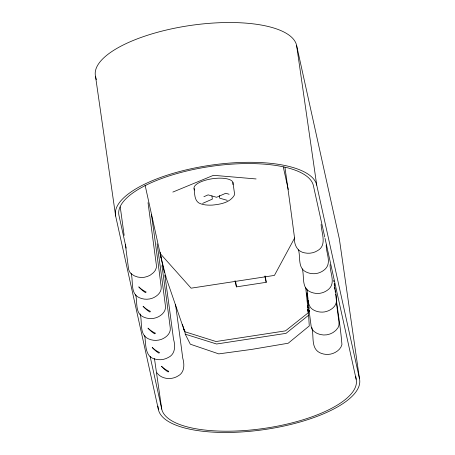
<?xml version="1.0" encoding="UTF-8"?>
<svg xmlns="http://www.w3.org/2000/svg" width="455" height="455" viewBox="0 0 455 455"><rect width="100%" height="100%" fill="white"/><g stroke="black" fill="none" stroke-linecap="round" stroke-linejoin="round"><path stroke-width="0.68" d="M232.943 182.603L232.943 182.574A19.673 6.922 -8.2 0 0 212.007 178.787A19.673 6.922 -8.2 0 0 194.063 188.546C194.882 194.302 194.149 201.901 201.03 203.908C204.608 205.148 208.43 205.245 212.184 205.108C220.18 204.318 229.695 202.856 234.245 195.377L234.524 193.523L232.943 182.574L232.994 184.582M294.675 237.914L274.422 275.411L191.1 288.174L160.092 253.412L165.859 276.93L184.679 331.684L216.034 341.529L285.467 330.865L308.348 312.716L305.703 287.549M307.802 309.633L308.609 315.241L286.019 333.35L216.586 344.008L185.259 334.18L184.758 330.717M203.903 196.702L208.111 194.865L216.569 197.282L225.731 193.278L229.121 194.251M202.6 203.391L212.36 199.125L211.893 195.866M172.843 192.078L213.497 175.311L256.091 178.951M161.144 257.712L160.638 254.919M145.088 185.139L164.249 272.244L164.693 272.175M235.047 280.661L236.424 286.883L266.209 282.31L265.31 276.071M227.295 200.354L219.697 198.181L219.321 195.576M138.849 286.951L138.877 286.98A16.09 8.275 45.4 0 0 145.606 292.696L146.14 292.008A15.891 9.094 37.8 0 1 138.877 286.98M143.126 306.312L143.154 306.34A16.09 8.275 45.4 0 0 149.883 312.056L150.417 311.362A15.891 9.094 37.8 0 1 143.154 306.34M152.215 347.449L152.243 347.478A16.09 8.275 45.4 0 0 158.971 353.194L159.506 352.506A15.891 9.094 37.8 0 1 152.243 347.478M156.918 372.827C161.605 379.328 171.524 380.13 178.03 375.972C184.702 372.565 184.599 364.398 182.734 358.079C180.419 340.192 178.002 322.316 175.516 304.452M194.063 188.546L194.603 190.059M185.259 334.18L190.315 344.196L218.77 353.888L251.695 349.4L288.203 343.229L309.275 325.934L308.609 315.241M182.21 324.512L182.603 325.649M183.399 327.964L184.679 331.684L184.411 329.574M296.592 45.381L339.356 238.977L359.495 378.748A101.749 35.803 -8.2 0 1 266.693 429.23A101.749 35.803 -8.2 0 1 158.408 409.619L115.644 216.023L95.504 76.252A101.749 35.803 -8.2 0 1 188.307 25.77A101.749 35.803 -8.2 0 1 296.592 45.381L316.731 185.151L359.495 378.748M324.739 237.015L313.393 185.663A98.377 34.614 -8.2 0 0 208.703 166.706A98.377 34.614 -8.2 0 0 118.982 215.511L126.189 248.123M325.046 238.403L356.157 379.26A98.377 34.614 -8.2 0 1 266.437 428.064A98.377 34.614 -8.2 0 1 161.747 409.108L150.099 356.373M283.283 166.962L288.265 189.507M264.833 276.088L266.209 282.31M184.713 331.695L182.938 325.871M95.504 76.252L96.272 79.722M355.753 376.45L356.157 379.26M307.335 305.703L307.637 307.808M307.842 309.212L308.348 312.716M235.724 282.032L236.424 286.883M165.66 275.525L165.859 276.93M160.234 252.115L160.439 253.52M154.461 358.534L161.747 409.108M157.902 406.11L158.408 409.619M164.812 275.008C167.815 296.421 170.739 317.846 173.514 339.288C175.528 345.766 175.34 354.081 168.458 357.402C164.602 359.643 159.881 360.354 155.57 359.211C144.32 357.221 146.129 343.707 144.656 335.221M151.447 214.51C154.825 238.591 158.107 262.683 161.178 286.804C161.861 292.326 156.935 296.489 152.226 298.258C148.006 299.76 143.262 299.538 139.196 297.644C129.982 293.458 133.497 281.321 131.12 273.392M333.708 280.337L333.902 281.73M334.186 283.812L334.379 285.2M334.67 287.287L334.954 289.369M161.929 265.606C164.812 286.371 167.616 307.142 170.267 327.941C170.949 333.464 166.024 337.627 161.315 339.396C157.089 340.897 152.351 340.676 148.285 338.782C138.917 334.431 142.586 321.998 140.117 313.87M157.117 243.823C160.001 264.588 162.805 285.365 165.455 306.158C166.138 311.686 161.212 315.85 156.503 317.618C152.277 319.12 147.539 318.898 143.473 317.004C134.799 313.279 137.66 302.171 135.664 294.777M148.029 202.685L156.366 265.02L156.349 267.642L155.388 270.224L153.545 272.602L150.281 275.127L147.414 276.475L144.201 277.305L141.107 277.487L137.746 277.049L134.384 275.861L131.336 273.921L129.521 271.76L128.594 269.286L125.341 244.301M120.256 206.951L124.147 235.366M335.142 290.722L335.329 292.076M335.608 294.112C337.655 310.936 340.641 327.714 341.933 344.6C340.829 349.013 336.865 351.999 332.781 353.512C328.442 354.997 323.568 354.661 319.484 352.574C310.515 347.757 314.268 335.454 311.715 327.242M307.182 293.634L307.37 294.988M307.648 297.018L307.83 298.372M308.109 300.402L308.297 301.756M308.57 303.769L308.746 305.089M309.013 307.062L309.195 308.376M309.463 310.35L309.639 311.669M306.767 292.878L311.22 326.792L312.147 329.266L313.956 331.428L317.01 333.373L320.371 334.556L323.727 334.994L326.826 334.812L330.04 333.987L332.901 332.633L335.733 330.495L338.008 327.731L338.975 325.149L338.992 322.527L336.353 302.2M334.408 283.329C334.135 291.189 340.152 301.255 333.259 307.637C330.791 309.918 327.663 311.402 324.352 311.954C320.843 312.454 317.22 311.857 314.052 310.264C306.044 306.437 308.706 296.057 306.812 288.982M330.08 264.662C329.807 272.528 335.824 282.595 328.931 288.97C326.462 291.251 323.334 292.736 320.024 293.287C316.515 293.788 312.892 293.191 309.724 291.598C301.335 287.469 304.486 276.344 302.302 268.928M326.207 244.932C325.934 252.792 331.957 262.859 325.063 269.241C322.589 271.521 319.467 273.006 316.151 273.552C312.642 274.058 309.025 273.461 305.857 271.868C297.655 267.887 300.562 257.138 298.525 249.886M321.099 224.474C321.469 233.005 327.338 245.376 317.476 250.699C313.677 253.077 308.962 253.827 304.588 252.849C296.927 251.518 293.941 244.335 294.413 237.072C292.064 218.952 289.613 200.843 287.099 182.745A279.967 6.859 81.3 0 0 284.949 167.389M115.644 216.023A101.749 35.803 -8.2 0 1 208.447 165.546A101.749 35.803 -8.2 0 1 316.731 185.151M155.229 333.145L154.694 333.834A16.09 8.275 45.4 0 1 147.966 328.123L147.966 328.123A15.891 9.094 37.8 0 0 155.229 333.145M168.725 371.297L168.191 371.985A16.09 8.275 45.4 0 1 161.457 366.275L161.462 366.269A15.891 9.094 37.8 0 0 168.725 371.297"/></g></svg>
